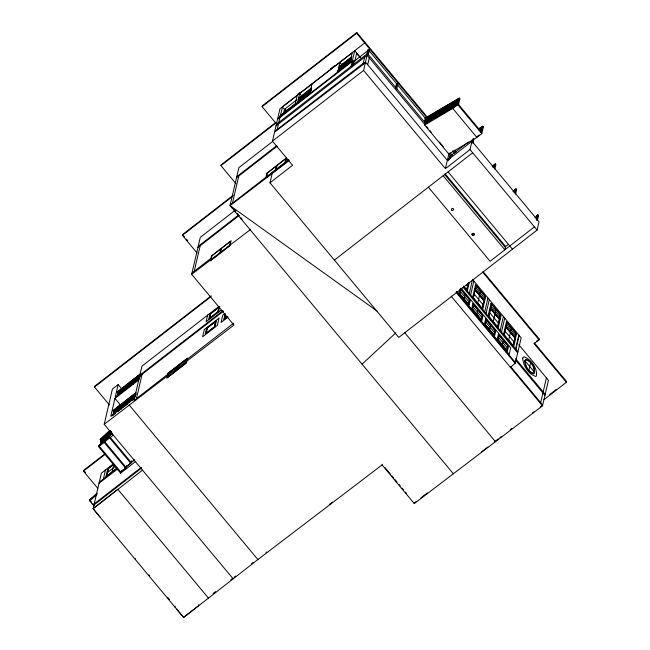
<?xml version="1.0" encoding="UTF-8"?>
<svg xmlns="http://www.w3.org/2000/svg" width="650" height="650" viewBox="0 0 650 650"><rect width="100%" height="100%" fill="white"/><g stroke="black" fill="none" stroke-linecap="round" stroke-linejoin="round"><path stroke-width="0.97" d="M525.241 361.124C525.241 365.942 528.263 371.914 533.171 373.181L533.886 372.816C535.21 367.892 531.269 361.286 526.354 359.929L525.241 361.124L534.292 371.987M109.403 404.934L94.502 387.043L94.697 386.23L211.25 295.799M97.687 488.231L83.468 471.161L83.655 470.348L105.113 453.7M135.395 461.703L120.616 473.168L98.491 446.591L98.727 445.575L103.651 441.756L105.048 435.703L104.187 440.773M233.114 578.768L104.211 424.255L112.401 389.058L118.154 384.605L122.842 390.236M101.603 438.929L100.149 445.461L101.603 438.929L100.661 444.372M100.384 444.478L101.278 439.229M101.546 443.885L103.326 437.32L102.099 443.95L101.546 443.885L103.326 437.32M93.99 506.098L89.472 500.671L89.659 499.858L96.972 493.236M105.048 435.703L103.439 442.918L104.723 436.004M106.763 434.086L105.064 440.326L106.763 434.086L105.82 439.53M138.759 379.901L114.944 398.377L110.801 416.203L134.607 397.735M118.154 384.605L115.261 397.02L139.067 378.544M105.316 440.627L106.446 434.395M111.702 416.008L115.692 412.823M135.476 394.745L113.677 411.653L112.921 410.751L136.004 392.624M223.429 311.212L118.032 392.933L117.284 392.023L140.359 373.896M108.485 432.477L106.706 439.051L108.485 432.477L107.478 438.206M113.677 411.653L135.168 394.761M118.032 392.933L139.531 376.033M113.076 414.651L114.075 410.353L114.888 410.719M117.431 395.923L118.43 391.633L119.242 391.999M113.181 415.269L114.384 410.118M117.739 395.688L118.739 391.389M113.831 413.855L114.327 410.654M118.194 395.127L118.682 391.934M109.883 431.169L108.347 437.775L110.207 430.861L108.599 438.076M109.346 435.931L110.459 431.169M114.822 413.993L116.025 408.842L116.838 409.207M119.381 394.412L120.38 390.114L121.192 390.479M115.131 413.757L116.334 408.598M119.689 394.168L120.689 389.878M382.224 464.254L382.062 464.921L257.887 559.553L183.617 617.5L93.088 508.779L101.368 473.184L113.311 463.913M110.224 435.484L111.15 431.527M115.481 412.579L116.586 408.907L115.781 412.336M120.031 392.998L120.941 390.179L120.339 392.754M110.532 435.248L111.329 431.819M110.711 434.801L111.394 431.836M110.987 434.688L111.386 432.981M116.976 411.621L117.975 407.331L118.787 407.696M121.331 392.901L122.33 388.602L123.142 388.968M117.284 411.385L118.284 407.087M121.582 393.201L122.639 388.367M117.731 410.824L118.227 407.631M122.289 391.243L122.582 388.903M117.894 411.515L119.641 404.007L114.944 398.377M118.926 410.109L119.925 405.811L120.737 406.177M123.281 391.389L124.28 387.091L125.093 387.457M119.031 410.727L120.234 405.576M123.589 391.146L124.589 386.856M119.381 409.549L120.486 405.876L119.681 409.313M123.931 389.967L124.841 387.156L124.044 390.593M103.374 479.026L105.471 469.999M120.673 409.451L122.184 404.064L120.981 409.216M125.231 389.87L126.539 385.336L125.539 389.634M121.631 407.802L122.127 404.601M126.189 388.221L126.482 385.881M105.836 477.108L107.729 468.975L113.888 464.198M108.485 468.609L106.722 476.206L116.634 468.512M122.826 407.087L124.134 402.553L123.134 406.843M127.181 388.359L128.489 383.825L127.489 388.123M123.281 406.526L124.386 402.854L123.581 406.291M127.433 388.659L128.741 384.126L128.139 386.709M124.776 405.567L126.084 401.042L124.881 406.193M129.131 386.848L130.439 382.314L129.439 386.612M125.531 404.771L126.027 401.578M129.894 386.051L130.382 382.858M99.962 517.034L93.145 508.536L117.398 489.588M126.522 404.918L128.034 399.523L126.831 404.682M131.081 385.336L132.389 380.803L131.389 385.092M127.181 403.504L128.286 399.831L127.481 403.26M131.731 383.923L132.641 381.103L132.039 383.679M112.06 472.062L113.823 464.466L108.298 468.699L106.503 476.426L116.789 468.447M128.676 402.545L129.984 398.011L128.984 402.309M133.031 383.825L134.339 379.291L133.282 384.126M129.431 401.749L129.927 398.556M133.989 382.168L134.282 379.827M130.626 401.034L131.934 396.5L130.731 401.651M135.184 381.452L136.289 377.772L135.289 382.07M131.072 400.473L132.186 396.801L131.381 400.238M135.631 380.892L136.541 378.081L135.744 381.509M132.373 400.376L133.884 394.989L132.681 400.14M136.931 380.794L138.239 376.261L137.239 380.559M133.331 398.726L133.827 395.525M137.694 379.998L138.182 376.805M135.029 396.906L135.834 393.477L135.817 394.062M139.189 379.048L139.986 375.611M135.216 396.638L135.614 394.924M139.774 377.057L140.173 375.342L139.628 374.684L117.284 392.023M136.419 398.621L142.074 374.327M120.616 473.168L120.859 472.152L125.783 468.333L126.019 467.309L134.704 459.745M197.104 253.029L182.382 235.349L182.577 234.536L233.342 195.146M104.211 424.255L233.935 325.065L191.685 274.332L200.281 237.364L235.186 210.291M194.236 271.294L200.192 245.724M235.893 183.568L220.967 165.644L221.154 164.832L275.697 122.517M135.33 559.52L135.525 558.707M232.44 203.222L238.769 176.028M207.716 314.844L206.107 321.758L220.886 310.294M206.148 333.166L207.342 328.023M209.641 318.126L210.657 313.787M276.827 124.329L262.104 106.649L262.291 105.836L356.817 32.5L429.585 119.876M214.354 326.796L215.548 321.652M217.856 311.756L218.863 307.418M219.521 307.483L218.611 311.391L208.764 319.036L209.893 314.153L219.749 306.507M225.054 314.064L223.738 319.743L227.524 316.802M225.42 314.665L224.396 319.061L227.533 316.623M224.616 318.833L225.615 314.551M250.307 229.133L250.153 229.775L191.685 274.332M364.658 57.151L363.058 64.025L365.519 62.116L447.338 160.363L471.965 141.253L539.029 221.78L537.095 230.092L398.751 337.423L269.994 182.804L292.573 165.287L272.456 141.131L280.004 108.672L364.674 42.981M294.645 104.634L294.929 105.243L297.204 95.477L282.425 106.949L280.15 116.707L279.817 116.309L294.645 104.634L294.978 105.024M277.16 129.577L278.452 124.028M278.826 122.403L279.963 117.52M283.546 113.181L284.44 109.362L296.879 99.71M269.994 182.804L272.155 173.526M174.899 607.035L175.094 606.214M176.743 609.245L183.617 617.5M349.993 62.351L349.651 61.961L349.936 62.562L352.211 52.804L299.666 93.567L297.391 103.334L297.058 102.928L310.733 92.194M298.602 100.449L311.025 90.415L298.602 100.449L299.187 101.148M304.874 95.68L299.488 99.864L298.902 99.157L311.326 89.131M302.868 96.184L299.788 98.572L299.203 97.866L311.626 87.839L311.512 88.319M297.058 102.928L309.424 93.169L309.757 93.559M311.984 84.013L309.709 93.779L309.376 93.373M310.318 93.47L310.432 92.991L305.809 96.574M198.713 604.679L198.453 605.792L183.674 617.256M341.908 64.772L339.893 62.359L337.626 72.118L337.334 71.516L350.967 60.978M350.959 60.491L338.642 70.046L339.121 71.224M339.422 69.94L338.942 68.762L350.488 59.8M338.942 68.762L339.527 69.461L339.243 67.47L351.561 57.915M343.094 64.976L340.015 67.364L339.43 66.657L351.089 57.224M262.104 106.649L356.631 33.312L356.817 32.5M351.146 59.678L351.26 59.207M351.748 57.102L351.853 56.631M351.073 66.349L354.713 50.708L360.628 57.801M351.975 66.211L353.08 61.466L353.901 60.832L354.567 61.636M352.406 66.154L353.405 61.864L352.398 60.653L277.688 118.617M352.796 65.577L353.901 60.832M353.429 64.659L354.226 61.23L368.184 50.399L367.859 50.001L368.672 49.367L369.338 50.172L368.241 54.917M354.868 61.116L356.728 53.121M366.754 54.746L367.859 50.001M367.185 54.689L367.583 52.975M272.456 141.131L363.586 70.428L367.494 53.609L425.75 123.565M367.567 54.112L368.672 49.367M368.136 53.926L368.737 51.342M367.681 64.707L369.273 57.834M395.468 88.018L396.362 84.199L397.183 83.558L397.849 84.362L396.744 89.139M396.069 88.335L397.183 83.558M424.466 121.566L425.652 117.894M424.474 122.964L425.677 117.812L459.209 98.012L459.883 98.816L458.559 104.512L481.358 131.893L482.682 126.189L483.356 126.994L481.821 133.607L476.889 137.426L448.809 154.026L424.669 125.036L424.921 123.955L429.845 120.128L429.593 121.217L434.517 117.39L435.947 112.45L435.077 117.577L435.947 112.45M425.587 123.134L426.701 117.869L425.336 122.834L426.343 118.617L433.233 114.579M428.553 116.781L427.131 121.778L428.553 116.781L427.903 120.949M427.611 121.119L428.261 116.951M428.984 120.697L430.398 115.7L429.756 119.86M429.276 120.526L430.398 115.7M432.25 114.619L431.088 119.917L432.25 114.619L431.6 118.779M431.088 119.917L431.957 114.79M433.452 117.699L434.102 113.531L432.681 118.528L433.225 118.657M432.933 118.828L434.102 113.531M434.517 117.39L434.265 118.479L443.869 111.922M434.785 117.747L435.654 112.621M436.386 116.366L437.799 111.361L436.93 116.496M436.678 116.196L437.799 111.361M439.652 110.281L438.238 115.278L439.652 110.281L439.002 114.449M438.709 114.619L439.359 110.451M440.082 114.197L441.496 109.2L440.854 113.36M440.375 114.026L441.496 109.2M443.056 108.29L442.187 113.417L443.056 108.29L443.601 108.42L442.479 113.246M443.349 108.111L441.935 113.116M444.551 111.199L445.201 107.031L443.617 113.003L448.541 109.184L448.289 110.264L453.212 106.446L452.961 107.534L457.064 104.349L458.152 99.45L457.73 102.643M444.039 112.328L445.201 107.031M445.632 110.947L447.054 105.95L446.176 111.077M445.924 110.776L447.054 105.95M445.884 111.247L447.298 106.251M447.484 109.866L448.898 104.861L448.029 109.996M447.777 109.688L448.898 104.861M450.751 103.781L449.337 108.778L450.751 103.781L450.125 107.973M449.832 108.144L450.458 103.951M451.181 107.697L452.603 102.7L451.953 106.86M451.474 107.526L452.603 102.7M453.286 106.917L454.448 101.611L453.578 106.746M454.448 101.611L453.034 106.616M453.513 105.95L454.155 101.782M455.65 104.691L456.3 100.531L454.886 105.528L455.431 105.657M455.138 105.828L456.3 100.531M456.731 104.447L458.152 99.45M456.983 104.747L458.388 98.654M424.669 125.036L452.749 108.436L457.673 104.617L459.209 98.012M363.586 70.428L445.404 168.675L449.061 152.945M448.565 160.615L449.67 155.87L450.491 155.236L449.605 159.031M450.223 158.218L450.824 155.634L468.244 142.123M471.77 141.83L472.217 139.937M445.404 168.675L470.031 149.565L471.965 141.253M472.152 143.097L473.257 138.352M473.046 142.951L473.923 139.157M479.326 130.642L480.025 129.009M480.431 131.657L481.626 127.628L481.203 130.821M480.724 131.487L481.626 127.628M480.667 131.982L481.861 126.831L482.682 126.189M459.989 289.201L459.079 293.109L469.137 305.191L470.275 300.308L460.85 288.982M459.818 293.646L460.826 289.307L469.544 299.772L468.536 304.111M382.062 464.921L414.253 503.579L414.408 502.913M493.707 167.399L494.293 164.889L492.326 166.416M494.163 168.35L495.227 163.776L495.893 164.58L494.829 169.154M464.173 298.878L465.181 294.539M468.211 283.254L466.668 289.9L463.564 286.171M468.618 282.441L466.822 290.168L463.588 286.293M467.277 290.973L469.17 282.839M469.284 293.394L472.534 279.427M470.624 295.002L473.874 281.036M472.639 297.416L474.532 289.283L484.591 301.364L482.698 309.498M475.142 290.355L473.371 297.952L482.089 308.425L483.86 300.828M475.361 289.412L476.182 285.886M472.558 308.945L473.566 304.606L482.284 315.071L481.276 319.41M477.734 303.184L479.497 295.596M479.716 294.645L480.537 291.119M476.913 314.178L477.929 309.839M484.079 299.877L484.9 296.351M484.713 311.911L487.963 297.944M486.07 313.552L489.32 299.585M514.499 192.359L515.084 189.849L513.11 191.384M515.621 194.123L516.685 189.548L516.011 188.744L513.175 191.108M514.946 193.318L516.011 188.744M515.816 190.385L515.19 189.377M485.298 324.244L486.306 319.906L495.024 330.379L494.016 334.717M488.085 315.957L489.978 307.832L500.037 319.906L498.144 328.047M490.587 308.904L488.816 316.501L497.534 326.966L499.306 319.377M490.807 307.954L491.628 304.428M508.438 244.319L505.627 246.496L504.855 249.803L443.154 175.719M489.661 329.477L490.669 325.138M493.179 321.734L494.959 314.072M495.162 313.194L495.983 309.668M499.525 318.427L500.346 314.901M498.038 339.544L499.054 335.205L507.772 345.678L506.756 350.017M500.159 330.46L503.409 316.493M501.499 332.069L504.749 318.102M503.506 334.49L505.399 326.349L515.604 338.609L513.711 346.743M506.009 327.429L504.246 335.018L513.11 345.67L514.873 338.073M506.228 326.479L507.049 322.952M502.401 344.776L503.409 340.438M536.153 219.148L537.038 215.345L537.859 214.711L538.525 215.516L537.42 220.261M510.591 331.711L511.412 328.185M536.534 220.407L537.859 214.711M508.674 340.348L510.445 332.751M514.946 336.952L515.767 333.426M515.58 348.985L518.83 335.018M515.913 349.383L519.163 335.416M510.307 367.201L515.231 363.382L521.178 337.838L472.981 279.963M566.345 382.33L534.154 343.679L534.341 342.867L566.532 381.517L566.345 382.33L543.952 399.701M528.864 370.411L530.66 362.7M534.154 343.679L539.077 339.852L539.264 339.04L483.234 271.757M540.678 402.626L542.929 392.949M543.181 391.861L546.431 377.894M414.253 503.579L542.498 405.86L548.438 380.315L518.822 344.744M425.336 122.834L426.701 117.869M425.815 122.168L426.497 117.983M109.907 432.039L100.807 440.318L100.132 439.514L109.712 430.544M100.132 439.514L109.964 430.552M100.807 440.318L110.378 431.348M362.074 364.162L395.785 332.898M93.088 508.779L142.439 470.161M297.724 94.258L300.113 92.397M330.395 68.908L334.384 65.821M299.203 97.866L311.683 88.221M339.43 66.657L350.976 57.704M339.511 66.755L351.057 57.801M298.902 99.157L311.22 89.603M339.129 67.949L351.447 58.394M305.947 93.795L311.334 89.619M346.174 62.587L347.717 61.392M349.253 60.198L351.561 58.402M338.829 69.233L350.374 60.279M306.418 94.486L311.033 90.903M339.714 68.648L345.109 64.472M347.417 62.676L350.496 60.288M310.724 91.707L298.415 101.262L298.886 102.44M282.059 114.051L296.059 103.188M279.817 116.309L294.596 104.837M337.285 71.719L349.602 62.164M298.114 102.546L300.422 100.758M338.341 71.337L340.649 69.542M346.036 65.366L350.659 61.783L350.634 62.359M277.501 119.429L352.211 61.466M369.338 50.172L368.932 50.489L425.262 118.129M220.967 165.644L276.307 122.712M276.364 124.312L367.494 53.609M275.982 125.938L367.12 55.242L424.791 124.491M274.69 131.495L363.212 63.342M272.374 141.668L238.867 167.668L230.035 205.611L453.359 473.785M236.771 176.694L276.713 145.697M236.511 177.775L277.136 146.266M182.382 235.349L232.359 196.576M230.189 204.969L288.803 159.494M198.185 246.391L238.639 215.004M197.933 247.479L239.143 215.507M191.977 273.049L210.86 258.399M424.856 118.446L425.677 117.812M459.062 99.458L459.883 98.816M94.502 387.043L211.063 296.611M218.53 306.727L141.96 366.129L133.957 400.53L233.732 323.123M139.864 375.156L222.877 310.749M225.119 313.349L222.779 315.161L221.081 322.481L228.077 317.046M112.921 410.751L135.273 393.412L136.029 394.314M482.536 127.636L483.356 126.994M117.284 411.596L129.976 401.741M132.356 399.896L133.949 398.661M117.26 411.694L126.782 404.308M132.34 399.994L133.924 398.767M477.1 136.524L479.156 134.932M334.376 260.114L472.712 152.782M112.572 433.168L109.054 435.898L131.178 462.475M112.174 433.973L112.117 434.509M108.818 436.914L103.886 440.741L126.019 467.309M98.491 446.591L113.271 435.126M83.468 471.161L105.714 453.903M495.227 163.776L492.383 166.148M493.058 166.952L494.374 165.929M492.993 167.221L494.309 166.205M107.608 472.404L115.229 466.489M99.271 482.202L117.382 468.154M99.019 483.291L117.293 469.113M97.24 493.976L89.659 499.858L91.601 502.182M89.472 500.671L96.289 495.381M94.218 503.904L141.188 467.464M93.966 504.985L141.643 468M513.784 192.189L515.092 191.165M534.999 217.596L537.371 215.751L537.038 215.345M537.704 216.149L538.525 215.516M534.414 226.874L490.076 261.267L428.382 187.184M536.453 341.226L539.264 339.04M213.143 593.483L215.54 591.622M230.774 579.808L232.375 578.565M233.976 577.322L235.584 576.079M251.607 563.639L253.216 562.396M266.037 552.451L266.654 551.972M329.322 504.457L332.499 501.995M549.738 394.55L556.132 389.586M415.025 502.434L416.26 501.475M420.883 497.884L427.302 492.903M481.561 451.864L487.931 446.932M494.293 441.992L498.274 438.904M499.866 437.669L501.459 436.434M510.209 429.642L511.802 428.407M532.317 413.091L533.902 411.864M540.223 406.957L542.685 405.039L510.494 366.389M274.544 132.137L365.349 62.831M289.185 160.542L230.035 205.619L377.089 311.058M458.315 98.979L425.596 118.138L426.27 118.942L458.981 99.783M434.354 113.831L433.81 113.701M435.817 113.067L446.144 107.022M447.866 106.007L457.34 100.466M425.336 122.46L457.194 103.805M424.45 123.086L457.161 103.927M443.788 112.028L444.332 112.157M425.977 123.386L427.7 122.379M436.312 117.333L438.035 116.326M439.757 115.318L442.333 113.807M444.056 112.799L446.639 111.288M448.362 110.281L451.807 108.258M453.529 107.25L456.974 105.235M478.424 128.846L481.861 126.831L482.202 127.229M478.343 129.171L481.788 127.156L482.121 127.554M479.773 128.708L479.733 129.179M479.091 129.651L481.878 127.928M479.017 129.976L481.601 128.464M457.673 104.617L481.821 133.607M452.749 108.436L476.889 137.426M470.031 149.565L537.095 230.092M454.821 150.191L456.121 151.743M356.631 33.312L429.398 120.689M453.993 150.223L455.926 152.555M452.595 150.946L454.512 153.246M450.352 153.107L452.294 155.439M426.701 126.782L427.968 128.31M429.878 130.601L431.145 132.121M439.408 142.041L443.219 146.624M448.939 153.489L451.157 156.041M356.688 53.308L359.921 57.192M448.086 171.893L512.468 249.202M445.226 173.972L505.627 246.496M444.348 174.159L505.399 247.463M339.544 66.186L340.129 66.885M339.243 67.47L339.828 68.177M338.642 70.046L339.227 70.752M482.601 272.033L539.077 339.852M475.767 287.649L484.486 298.114M491.213 306.191L499.931 316.664M506.642 324.716L515.361 335.189M466.31 284.611L467.553 286.106M474.256 294.158L482.974 304.623M489.702 312.699L498.42 323.172M505.123 331.224L513.988 341.868M463.507 286.455L517.928 351.804M463.084 287.332L517.676 352.885M299.666 93.567L301.681 95.989M460.98 288.096L510.705 347.815L509.186 354.323L456.877 291.509M460.322 291.476L469.04 301.941M473.062 306.776L481.78 317.241M485.802 322.075L494.52 332.548M498.55 337.374L507.268 347.848M299.008 98.686L299.601 99.385M515.572 358.711L545.188 394.282M515.962 360.563L544.936 395.363M298.716 99.97L299.301 100.677M456.3 291.574L515.426 362.57M456.113 292.386L515.231 363.382M451.189 296.205L542.498 405.86M285.334 109.054L286.626 110.606M282.425 106.949L286.374 111.694M404.796 332.808L495.471 441.691M232.026 207.188L235.812 211.729M237.071 213.241L238.964 215.516M240.849 217.783L242.109 219.294M384.792 467.342L390.569 474.281M391.852 475.824L393.778 478.132M395.062 479.676L396.988 481.991M398.913 484.299L400.197 485.843M402.123 488.158L403.406 489.702M405.34 492.009L406.624 493.553M182.577 234.536L184.494 236.844M186.412 239.143L187.696 240.687M137.987 375.96L138.743 376.87M137.678 376.204L138.434 377.106M136.037 377.471L136.793 378.381M135.728 377.715L136.484 378.617M134.087 378.991L134.843 379.892M133.778 379.226L134.534 380.128M132.137 380.502L132.893 381.404M131.828 380.738L132.584 381.648M130.187 382.013L130.942 382.915M129.878 382.249L130.634 383.159M128.237 383.524L128.993 384.434M127.928 383.76L128.684 384.67M126.287 385.036L127.043 385.946M125.978 385.279L126.734 386.181M133.632 394.688L134.388 395.59M133.323 394.924L134.079 395.834M124.28 387.091L124.784 387.692M131.682 396.199L132.438 397.101M131.373 396.435L132.129 397.345M122.33 388.602L122.834 389.212M129.732 397.711L130.487 398.613M129.423 397.946L130.179 398.856M120.38 390.114L120.884 390.723M127.782 399.222L128.537 400.132M127.473 399.466L128.229 400.368M118.43 391.633L118.934 392.234M125.832 400.733L126.588 401.643M129.123 404.934L257.887 559.553M125.523 400.977L126.279 401.879M117.341 391.755L118.097 392.657M123.882 402.252L124.638 403.154M123.573 402.488L124.329 403.39M121.932 403.764L122.688 404.666M121.623 403.999L122.379 404.909M119.925 405.811L120.429 406.421M117.975 407.331L118.479 407.932M116.025 408.842L116.529 409.443M114.075 410.353L114.579 410.954M112.986 410.475L113.742 411.385M109.444 437.677L130.942 463.491M103.651 441.756L125.783 468.333M100.514 439.408L101.189 440.212M98.727 445.575L120.859 472.152M117.812 489.271L208.341 597.984M83.655 470.348L85.597 472.672M92.893 503.734L94.177 505.286M148.939 574.811L149.833 575.884M167.716 597.358L169.561 599.576M522.689 358.069C523.079 365.536 528.418 373.945 535.551 376.407L536.372 375.984C537.721 368.355 530.993 359.271 523.973 356.704L522.689 358.069M524.737 360.514C524.802 365.869 528.296 372.312 533.642 373.823L534.373 373.441C535.722 367.973 531.212 360.888 525.883 359.296L524.737 360.514M167.871 373.311L166.733 378.194L186.444 362.903L187.574 358.028L167.871 373.311M168.439 373.035L167.399 377.512L176.329 370.581L177.369 366.113L168.439 373.035M177.986 365.633L176.946 370.11L185.876 363.179L186.916 358.702L177.986 365.633M211.421 256.019L210.283 260.894L229.986 245.611L231.124 240.727L211.421 256.019M211.989 255.743L210.949 260.211L219.871 253.289L220.919 248.812L211.989 255.743M221.528 248.332L220.488 252.809L229.418 245.887L230.457 241.41L221.528 248.332M204.311 329.493L202.605 336.814L217.384 325.349L219.091 318.021L204.311 329.493M206.586 328.388L205.262 334.067L215.118 326.43L216.434 320.751L206.586 328.388M207.155 328.12L205.928 333.393L214.549 326.698L215.776 321.433L207.155 328.12M210.462 313.877L209.422 318.354L218.043 311.667L219.082 307.19L210.462 313.877M266.906 173.192L265.777 178.076L285.48 162.793L286.618 157.909L266.906 173.192M267.475 172.924L266.435 177.393L275.364 170.471L276.404 165.994L267.475 172.924M277.022 165.514L275.982 169.991L284.911 163.061L285.951 158.592L277.022 165.514M460.671 289.039L459.631 293.507L468.683 304.379L469.731 299.91L460.671 289.039M475.573 284.806L474.63 288.876L484.689 300.958L485.631 296.887L475.573 284.806M474.988 290.087L473.192 297.822L482.243 308.693L484.039 300.958L474.988 290.087M476.027 285.618L475.174 289.274L484.234 300.146L485.079 296.489L476.027 285.618M472.956 303.526L471.827 308.409L481.886 320.491L483.015 315.608L472.956 303.526M473.411 304.338L472.371 308.807L481.431 319.686L482.471 315.209L473.411 304.338M485.704 318.833L484.567 323.708L494.626 335.79L495.763 330.907L485.704 318.833M486.159 319.637L485.119 324.114L494.171 334.986L495.211 330.509L486.159 319.637M491.018 303.355L490.076 307.426L500.134 319.499L501.077 315.437L491.018 303.355M490.433 308.636L488.637 316.363L497.689 327.234L499.484 319.507L490.433 308.636M491.473 304.159L490.62 307.824L499.679 318.695L500.524 315.031L491.473 304.159M498.444 334.132L497.307 339.016L507.366 351.089L508.503 346.206L498.444 334.132M498.899 334.937L497.859 339.414L506.911 350.285L507.951 345.808L498.899 334.937M506.439 321.88L505.497 325.942L515.556 338.024L516.506 333.954L506.439 321.88M505.854 327.161L504.059 334.888L513.256 345.938L515.06 338.203L505.854 327.161M506.902 322.684L506.049 326.349L515.101 337.22L515.954 333.556L506.902 322.684M131.909 460.915L131.852 461.459L131.909 460.915M133.551 459.639L133.494 460.184L133.551 459.639M126.75 465.749L126.693 466.294L126.75 465.749M128.391 464.482L128.334 465.018L128.391 464.482M130.032 463.206L129.976 463.743L130.032 463.206M121.582 470.592L121.526 471.136L121.582 470.592M123.224 469.316L123.167 469.861L123.224 469.316M124.865 468.041L124.816 468.585L124.865 468.041M473.135 233.35L472.875 233.423A1.064 1.024 13.1 0 0 471.957 234.569A1.064 1.024 13.1 0 0 473.176 235.438L473.476 235.381A1.064 1.024 13.1 0 0 474.354 234.219A1.064 1.024 13.1 0 0 473.135 233.35M473.436 235.365L473.176 235.438A1.064 1.024 13.1 0 1 472.875 233.423L473.111 233.399A1.064 1.024 13.1 0 1 473.436 235.365M451.693 210.039A1.064 1.024 13.1 0 0 453.505 209.779A1.064 1.024 13.1 0 0 452.343 208.39A1.064 1.024 13.1 0 0 451.693 210.039"/></g></svg>
